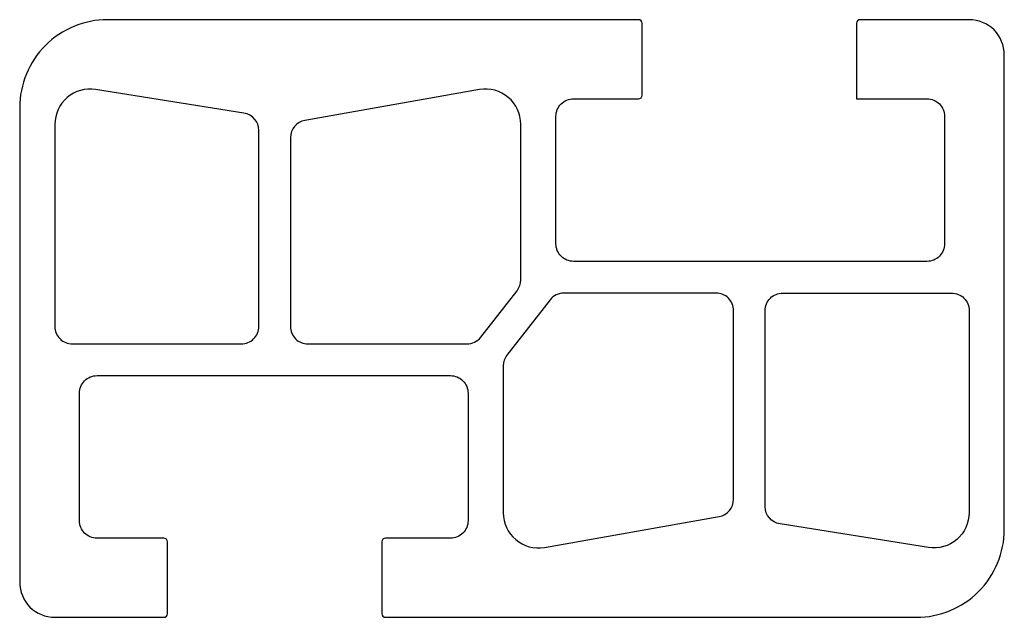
# Model space of a CAD drawing. Extents: x 936 to 992, y -17.1 to 16.9.
import ezdxf

# ---------------------------------------------------------------- set-up
doc = ezdxf.new("R2010")
doc.units = 0
doc.header["$LTSCALE"] = 15
doc.layers.get('0').update_dxf_attribs({"linetype": 'CONTINUOUS'})

msp = doc.modelspace()

# ---------------------------------------------------------------- linework, layer by layer
for points in [[(940.981, 16.9, 0.414214), (935.981, 11.9), (935.981, -15.1, 0.414214), (937.981, -17.1), (944.181, -17.1, 0.414214), (944.381, -16.9), (944.381, -12.8, 0.414214), (944.181, -12.6), (940.381, -12.6, -0.414214), (939.381, -11.6), (939.381, -4.35, -0.414214), (940.381, -3.35), (960.481, -3.35, -0.414214), (961.481, -4.35), (961.481, -11.6, -0.414214), (960.481, -12.6), (956.781, -12.6, 0.414214), (956.581, -12.8), (956.581, -16.9, 0.414214), (956.781, -17.1), (986.981, -17.1, 0.414214), (991.981, -12.1), (991.981, 14.9, 0.414214), (989.981, 16.9), (983.781, 16.9, 0.414214), (983.581, 16.7), (983.581, 12.4), (987.581, 12.4, -0.414214), (988.581, 11.4), (988.581, 4.15, -0.414214), (987.581, 3.15), (967.481, 3.15, -0.414214), (966.481, 4.15), (966.481, 11.4, -0.414214), (967.481, 12.4), (971.181, 12.4, 0.414214), (971.381, 12.6), (971.381, 16.7, 0.414214), (971.181, 16.9)], [(937.981, -0.55, 0.414214), (938.981, -1.55), (948.581, -1.55, 0.414214), (949.581, -0.55), (949.581, 10.6, 0.368919), (948.738, 11.588), (940.294, 12.925, 0.461006), (937.981, 10.95)], [(952.207, 11.169, 0.36397), (951.381, 10.185), (951.381, -0.55, 0.414214), (952.381, -1.55), (961.412, -1.55, 0.230868), (962.2, -1.166), (964.269, 1.482, 0.167343), (964.481, 2.098), (964.481, 10.95, 0.466308), (962.134, 12.92)], [(963.481, -11.149, 0.466308), (965.828, -13.119), (975.755, -11.368, 0.36397), (976.581, -10.384), (976.581, 0.35, 0.414214), (975.581, 1.35), (966.938, 1.35, 0.230868), (966.15, 0.966), (963.693, -2.179, 0.167343), (963.481, -2.794)], [(978.381, 0.35, -0.414214), (979.381, 1.35), (988.981, 1.35, -0.414214), (989.981, 0.35), (989.981, -11.15, -0.461006), (987.668, -13.125), (979.225, -11.788, -0.368919), (978.381, -10.8)]]:
    msp.add_lwpolyline(points, format="xyb", close=True)

doc.saveas('drawing.dxf')
